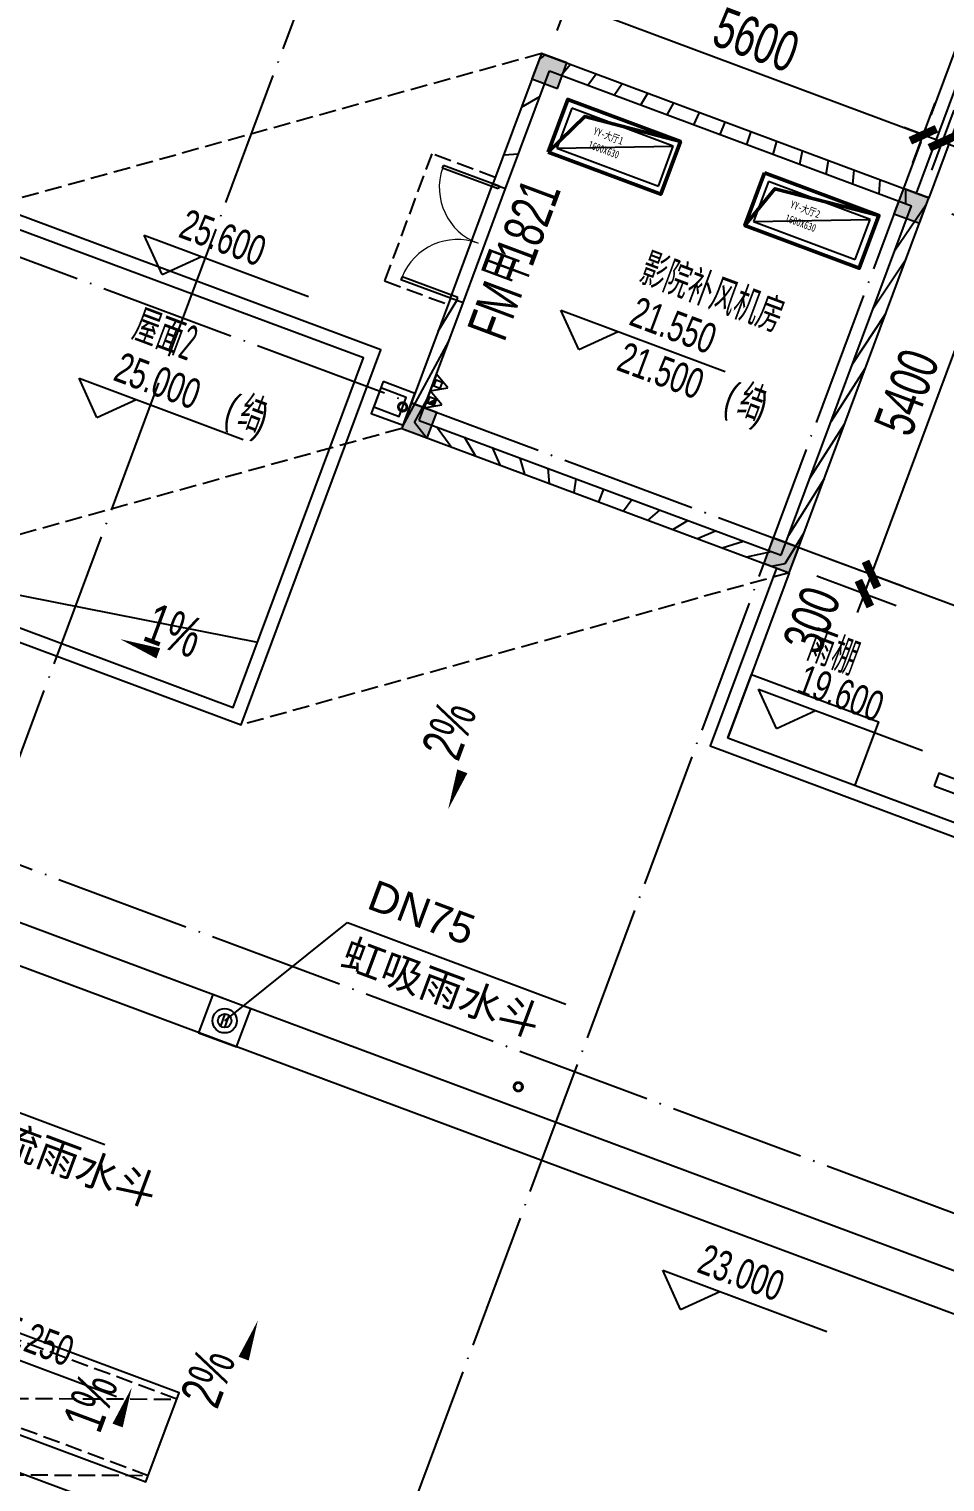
# Model space of a CAD drawing. Header units: millimetres. Extents: x 600121811 to 600690586, y 3472921280 to 3473279938.
# Drawn here: x 600292015 to 600305531, y 3473122120 to 3473143548 of the extents above; entities that cross this region are included whole.
import ezdxf
from ezdxf.enums import TextEntityAlignment as Align

# ---------------------------------------------------------------- set-up
doc = ezdxf.new("R2010")
doc.units = ezdxf.units.MM
doc.header["$LTSCALE"] = 1000
for name, pattern in [('AX-MALL-GIRD-200$0$DOTE', [2.4200000000000004, 2, -0.2, 0.02, -0.2]), ('AX-MALL-WALL-GJ$0$DASH', [0.35, 0.25, -0.1]), ('PX-MALL-PGJ-LG$0$CONTINOUS', [0])]:
    doc.linetypes.add(name, pattern=pattern)
doc.layers.get('0').update_dxf_attribs({"linetype": 'CONTINUOUS'})
for name, color, linetype in [('AX-MALL-DIM-PGJ$0$A-Anno-Dims', 3, 'CONTINUOUS'), ('AX-MALL-DIM-PGJ$0$A-Anno-Note', 241, 'CONTINUOUS'), ('AX-MALL-DIM-PGJ$0$A-Fixt', 81, 'CONTINUOUS'), ('AX-MALL-GIRD-200$0$A-Grid', 222, 'AX-MALL-GIRD-200$0$DOTE'), ('AX-MALL-GJ-200$0$A-Anno-Note', 241, 'CONTINUOUS'), ('AX-MALL-WALL-GJ$0$A-Anno-Dims', 3, 'CONTINUOUS'), ('AX-MALL-WALL-GJ$0$A-Anno-Levl', 201, 'CONTINUOUS'), ('AX-MALL-WALL-GJ$0$A-Anno-Note', 241, 'CONTINUOUS'), ('AX-MALL-WALL-GJ$0$A-Detl-Fine', 152, 'CONTINUOUS'), ('AX-MALL-WALL-GJ$0$A-Detl-Patt', 8, 'CONTINUOUS'), ('AX-MALL-WALL-GJ$0$A-Detl-Thin', 131, 'CONTINUOUS'), ('AX-MALL-WALL-GJ$0$A-Fixt', 81, 'CONTINUOUS'), ('AX-MALL-WALL-GJ$0$A-SEE', 254, 'CONTINUOUS'), ('AX-MALL-WALL-GJ$0$A-Wall', 2, 'CONTINUOUS'), ('AX-MALL-WALL-GJ$0$A-Wall-Patt', 13, 'CONTINUOUS'), ('AX-MALL-WALL-GJ$0$A-Wind', 4, 'CONTINUOUS'), ('AX-MALL-WALL-GJ$0$A-Wind-Iden', 11, 'CONTINUOUS'), ('MX-MALL-GJ-LG$0$M-VT-DUCT-FLG', 40, 'CONTINUOUS'), ('MX-MALL-GJ-LG$0$M-VT-DUCT-SED', 150, 'CONTINUOUS'), ('MX-MALL-GJ-LG$0$M-VT-TEXT', 21, 'CONTINUOUS'), ('PX-MALL-PGJ-LG$0$FastFlow-dim', 240, 'CONTINUOUS'), ('PX-MALL-PGJ-LG$0$FastFlow-Outlet', 101, 'PX-MALL-PGJ-LG$0$CONTINOUS'), ('PX-MALL-PGJ-LG$0$FastFlow-text', 7, 'CONTINUOUS'), ('PX-MALL-PGJ-LG$0$gutter', 200, 'CONTINUOUS'), ('PX-MALL-PGJ-LG$0$P-Exsh', 31, 'CONTINUOUS'), ('PX-MALL-PGJ-LG$0$P-Pipe-Risr', 7, 'CONTINUOUS'), ('PX-MALL-PGJ-LG$0$P-Pipe-Risr-Arch', 6, 'CONTINUOUS'), ('PX-MALL-PGJ-LG$0$P-Pipe-Risr-W100', 6, 'CONTINUOUS'), ('PX-MALL-PGJ-LG$0$P-Pipe-Risr-W50', 6, 'CONTINUOUS'), ('PX-MALL-PGJ-LG$0$P-Sewr-Pipe', 123, 'PX-MALL-PGJ-LG$0$CONTINOUS'), ('PX-MALL-PGJ-LG$0$P-Stom-pipe', 4, 'PX-MALL-PGJ-LG$0$CONTINOUS'), ('SX-MALL-NTKD-GJ1$0$S-HOLE-1', 5, 'CONTINUOUS'), ('SX-MALL-WALL-L-GJ~WM(IMAX)$0$S-COLU-LSZ', 30, 'CONTINUOUS'), ('SX-MALL-WALL-L-GJ~WM(IMAX)$0$S-PATT-BMCO', 7, 'CONTINUOUS')]:
    doc.layers.add(name, color=color, linetype=linetype)
doc.styles.add('AX-MALL-DIM-PGJ$0$_TCH_DIM', font='zy_en.shx', dxfattribs={"width": 0.7, "bigfont": 'zy_cn.shx'})
doc.styles.add('AX-MALL-DIM-PGJ$0$_TCH_DIM_T3', font='zy_en.shx', dxfattribs={"width": 0.7, "bigfont": 'zy_cn.shx'})
doc.styles.add('AX-MALL-WALL-GJ$0$_TCH_DIM', font='zy_en.shx', dxfattribs={"width": 0.7, "bigfont": 'zy_cn.shx'})
doc.styles.add('AX-MALL-WALL-GJ$0$_TCH_WINDOW', font='zyhz_enb.shx', dxfattribs={"width": 0.7, "height": 5, "bigfont": 'zy_cn.shx'})
doc.styles.add('AX-MALL-WALL-GJ$0$STANDARD', font='GBENOR', dxfattribs={"bigfont": 'GBCBIG'})
doc.styles.add('MX-MALL-GJ-LG$0$_THVAC_WIN', font='simhei.ttf', dxfattribs={"width": 0.7})
doc.styles.add('PX-MALL-PGJ-LG$0$jzfz', font='jzfz_eng.shx', dxfattribs={"width": 0.6, "bigfont": 'jzfz_cnb.shx'})
doc.styles.add('PX-MALL-PGJ-LG$0$SWIS721 LtBT light', font='swissl.ttf')
doc.dimstyles.new('AX-MALL-DIM-PGJ$0$_TCH_ARCH&&200', dxfattribs={"dimtxt": 595, "dimasz": 300, "dimexe": 500, "dimexo": 500, "dimgap": 152.5, "dimtad": 1, "dimdec": 0, "dimzin": 0, "dimdsep": 46, "dimtxsty": 'AX-MALL-DIM-PGJ$0$_TCH_DIM_T3', "dimblk": 'AX-MALL-DIM-PGJ$0$_ArchTick', "dimcen": 0.09, "dimclrt": 7, "dimazin": 2, "dimtfac": 1, "dimtdec": 0, "dimtix": 1, "dimtmove": 2, "dimatfit": 3, "dimfxl": 500, "dimtolj": 1, "dimtzin": 0, "dimarcsym": 0})
pattern_1 = [(45, (0, 269.267025), (-265.1651490109725, 265.1651490109725), [])]

# ---------------------------------------------------------------- blocks, each defined once
blk = doc.blocks.new('AX-MALL-GIRD-200')
at = {"layer": 'AX-MALL-GIRD-200$0$A-Grid'}
for p, q in [((600315044.6223986, 3473195022.09782), (600276315.0834494, 3473091058.370738)), ((600323759.5421638, 3473191775.534485), (600285030.0032144, 3473087811.807404)), ((600229622.1740841, 3473163378.493353), (600587518.1781827, 3473030051.730071)), ((600226689.7942976, 3473155506.95292), (600584585.7983962, 3473022180.189638)), ((600223757.4145118, 3473147635.412487), (600581653.41861, 3473014308.649205))]:
    blk.add_line(p, q, dxfattribs=at)
blk = doc.blocks.new('AX-MALL-WALL-GJ$0$fgegrhrthr')
at = {"layer": 'AX-MALL-WALL-GJ$0$A-SEE'}
blk.add_lwpolyline([(121001.400097847, 66559.11332082748), (138873.9496876001, 62527.27440500259, 0.05552551868464229), (154278.0310081244, 60811.34287977219), (160327.1663463116, 60811.34211921692, 0.4142135828909367), (183327.1692383289, 83811.34083795547), (183327.1702018976, 101111.344271183)], format="xyb", dxfattribs=at)
blk = doc.blocks.new('MX-MALL-GJ-LG')
at = {"layer": 'MX-MALL-GJ-LG$0$M-VT-DUCT-FLG'}
for p, q in [((600299803.1556808, 3473141790.493287), (600301522.4251996, 3473141822.310288)), ((600302708.0273552, 3473140708.527682), (600304427.296874, 3473140740.344684))]:
    blk.add_line(p, q, dxfattribs=at)
at = {"layer": 'MX-MALL-GJ-LG$0$M-VT-DUCT-SED'}
for p, q in [((600300023.0841647, 3473142380.858819), (600299803.1556808, 3473141790.493287)), ((600301522.4251996, 3473141822.310288), (600300023.0841647, 3473142380.858819)), ((600301302.4967157, 3473141231.944756), (600301522.4251996, 3473141822.310288)), ((600299803.1556808, 3473141790.493287), (600301302.4967157, 3473141231.944756)), ((600302927.9558392, 3473141298.893215), (600302708.0273552, 3473140708.527682)), ((600304427.296874, 3473140740.344684), (600302927.9558392, 3473141298.893215)), ((600302708.0273552, 3473140708.527682), (600304207.3683901, 3473140149.979152)), ((600304207.3683901, 3473140149.979152), (600304427.296874, 3473140740.344684))]:
    blk.add_line(p, q, dxfattribs=at)
at = {"layer": 'MX-MALL-GJ-LG$0$M-VT-TEXT', "style": 'MX-MALL-GJ-LG$0$_THVAC_WIN', "width": 0.7}
for s, p in [('YY-', (600300332.5642333, 3473141998.104984, -21000.00000002979)), ('大厅', (600300491.9878368, 3473141938.715013, -21000.00000002979)), ('1600X630', (600300255.8488586, 3473141799.086884, -21000.00000002979)), ('1', (600300704.5526415, 3473141859.528385, -21000.00000002979)), ('YY-', (600303237.4359078, 3473140916.13938, -15000)), ('大厅', (600303396.8595114, 3473140856.749409, -15000)), ('1600X630', (600303160.7205324, 3473140717.121281, -15000)), ('2', (600303609.424316, 3473140777.562781, -15000))]:
    blk.add_text(s, height=112.6582278481012, rotation=339.5681611196201, dxfattribs=at).set_placement(p)
blk = doc.blocks.new('SX-MALL-WALL-L-GJ~WM(IMAX)')
at = {"layer": 'SX-MALL-WALL-L-GJ~WM(IMAX)$0$S-PATT-BMCO'}
h = blk.add_hatch(color=256, dxfattribs=at)
h.dxf.hatch_style = 1
h.paths.add_polyline_path([(600299811.6860471, 3473142673.231471), (600299951.3231796, 3473143048.06673), (600299576.4879211, 3473143187.703863), (600299436.8507886, 3473142812.868604)])
h = blk.add_hatch(color=256, dxfattribs=at)
h.dxf.hatch_style = 1
h.paths.add_polyline_path([(600305153.0947024, 3473140683.400011), (600305292.7318349, 3473141058.23527), (600304917.8965764, 3473141197.872403), (600304778.2594439, 3473140823.037144)])
h = blk.add_hatch(color=256, dxfattribs=at)
h.dxf.hatch_style = 1
h.paths.add_polyline_path([(600297891.5510099, 3473137518.959917), (600298031.1881424, 3473137893.795176), (600297656.3528839, 3473138033.432309), (600297516.7157514, 3473137658.59705)])
h = blk.add_hatch(color=256, dxfattribs=at)
h.dxf.hatch_style = 1
h.paths.add_polyline_path([(600303233.0620395, 3473135529.423432), (600303372.699172, 3473135904.258691), (600302997.8639135, 3473136043.895824), (600302858.226781, 3473135669.060565)])
at = {"layer": 'SX-MALL-WALL-L-GJ~WM(IMAX)$0$S-COLU-LSZ', "color": 1, "lineweight": -2}
for points in [[(600299811.6860471, 3473142673.231471), (600299951.3231796, 3473143048.06673), (600299576.4879211, 3473143187.703863), (600299436.8507886, 3473142812.868604)], [(600305153.0947024, 3473140683.400011), (600305292.7318349, 3473141058.23527), (600304917.8965764, 3473141197.872403), (600304778.2594439, 3473140823.037144)], [(600297891.5510099, 3473137518.959917), (600298031.1881424, 3473137893.795176), (600297656.3528839, 3473138033.432309), (600297516.7157514, 3473137658.59705)], [(600303233.0620395, 3473135529.423432), (600303372.699172, 3473135904.258691), (600302997.8639135, 3473136043.895824), (600302858.226781, 3473135669.060565)]]:
    blk.add_lwpolyline(points, close=True, dxfattribs=at)
blk = doc.blocks.new('SX-MALL-NTKD-GJ1')
at = {"layer": 'SX-MALL-NTKD-GJ1$0$S-HOLE-1', "lineweight": 50}
for points in [[(600299674.5375737, 3473141731.693752), (600301337.7062188, 3473141112.11463), (600301627.4532689, 3473141889.897791), (600299964.2846237, 3473142509.476913)], [(600302869.0959978, 3473141427.349441), (600304555.8472946, 3473140798.985088), (600304266.1605442, 3473140021.363792), (600302579.4092474, 3473140649.728145)]]:
    blk.add_lwpolyline(points, close=True, dxfattribs=at)
for points in [[(600301627.4532688, 3473141889.897791), (600300217.1508169, 3473142258.956556), (600299674.5375737, 3473141731.693752)], [(600304555.8546623, 3473140798.982344), (600303022.9611923, 3473141192.580421), (600302579.4092472, 3473140649.728145)]]:
    blk.add_lwpolyline(points, dxfattribs=at)
blk = doc.blocks.new('AX-MALL-WALL-GJ$0$o6i4345')
at = {"layer": 'AX-MALL-WALL-GJ$0$A-Fixt'}
for points in [[(338366.377540363, -9259.412912640837), (338866.377540363, -9259.412912640837), (338866.377540363, -8759.412912640837), (338366.377540363, -8759.412912640837)], [(338466.377540363, -9259.412912640837), (338766.377540363, -9259.412912640837), (338766.377540363, -8859.412912640837), (338466.377540363, -8859.412912640837)]]:
    blk.add_lwpolyline(points, close=True, dxfattribs=at)
blk = doc.blocks.new('AX-MALL-WALL-GJ$0$$DorLib2D$00000002')
for p, q in [((-0.5, -5.684341886080802e-17), (-0.5000000000000007, 0.4875)), ((-0.4750000000000007, 0.4875), (-0.5000000000000007, 0.4875)), ((-0.475, -2.842170943040401e-17), (-0.4750000000000007, 0.4875)), ((0.475, -2.842170943040401e-17), (0.4750000000000007, 0.4875)), ((0.4750000000000007, 0.4875), (0.5000000000000007, 0.4875)), ((0.5, -5.684341886080802e-17), (0.5000000000000007, 0.4875)), ((-0.5, -5.684341886080802e-17), (-0.475, -2.842170943040401e-17)), ((0.5, -5.684341886080802e-17), (0.475, -2.842170943040401e-17))]:
    blk.add_line(p, q)
at = {"lineweight": 13}
for centre, start, end in [((-0.4875, -4.263256414560601e-17), 0, 88.53071641864632), ((0.4875, -4.263256414560601e-17), 91.4692835813537, 180)]:
    blk.add_arc(centre, 0.4875, start, end, dxfattribs=at)
blk = doc.blocks.new('AX-MALL-WALL-GJ')
at = {"layer": 'AX-MALL-WALL-GJ$0$A-Wall-Patt'}
h = blk.add_hatch(dxfattribs=at)
h.set_pattern_fill('普通砖', color=256, scale=150, style=0)
h.set_pattern_definition(pattern_1)
h.paths.add_polyline_path([(600299576.4724299, 3473143187.709633), (600298860.8321259, 3473141266.678936), (600299048.2497551, 3473141196.860369), (600299694.0714928, 3473142930.473438)])
h = blk.add_hatch(dxfattribs=at)
h.set_pattern_fill('普通砖', color=256, scale=150, style=0)
h.set_pattern_definition(pattern_1)
h.paths.add_polyline_path([(600299576.4724299, 3473143187.709633), (600299694.0714928, 3473142930.473438), (600305035.4739286, 3473140940.644294), (600305292.7101241, 3473141058.243357)])
h = blk.add_hatch(dxfattribs=at)
h.set_pattern_fill('普通砖', color=256, scale=150, style=0)
h.set_pattern_definition(pattern_1)
h.paths.add_polyline_path([(600303115.4633539, 3473135786.659487), (600303233.0624168, 3473135529.423292), (600305292.7101241, 3473141058.243357), (600305035.4739286, 3473140940.644294)])
h = blk.add_hatch(dxfattribs=at)
h.set_pattern_fill('普通砖', color=256, scale=150, style=0)
h.set_pattern_definition(pattern_1)
h.paths.add_polyline_path([(600297774.060918, 3473137776.48863), (600298419.882658, 3473139510.101705), (600298232.4650288, 3473139579.920271), (600297516.8247224, 3473137658.889567)])
h = blk.add_hatch(dxfattribs=at)
h.set_pattern_fill('普通砖', color=256, scale=150, style=0)
h.set_pattern_definition(pattern_1)
h.paths.add_polyline_path([(600297774.060918, 3473137776.48863), (600297516.8247224, 3473137658.889567), (600303233.0624168, 3473135529.423292), (600303115.4633539, 3473135786.659487)])
at = {"layer": 'AX-MALL-WALL-GJ$0$A-Anno-Levl'}
for p, q in [((600293979.7606053, 3473139929.572759), (600293715.162714, 3473140508.354199)), ((600293715.162714, 3473140508.354199), (600296139.0153713, 3473139605.397958)), ((600293979.7606053, 3473139929.572759), (600294558.5420461, 3473140194.17065)), ((600300129.0975463, 3473138821.461418), (600299864.4996555, 3473139400.242858)), ((600299864.4996555, 3473139400.242858), (600302288.3523123, 3473138497.286616)), ((600300129.0975461, 3473138821.461417), (600299864.4996552, 3473139400.242858)), ((600299864.4996552, 3473139400.242858), (600302288.3523121, 3473138497.286616)), ((600300129.0975463, 3473138821.461418), (600300707.8789871, 3473139086.059309)), ((600300129.0975461, 3473138821.461417), (600300707.8789868, 3473139086.059308)), ((600293017.4486308, 3473137818.059278), (600292752.8507397, 3473138396.840718)), ((600292752.8507397, 3473138396.840718), (600295176.703397, 3473137493.884478)), ((600293017.4486308, 3473137818.059278), (600293596.2300715, 3473138082.657169)), ((600303042.7260861, 3473133232.378305), (600302778.1281948, 3473133811.159746)), ((600302778.1281948, 3473133811.159746), (600305201.9808521, 3473132908.203505)), ((600303042.7260861, 3473133232.378305), (600303621.5075269, 3473133496.976197)), ((600301630.1185472, 3473124664.051461), (600301365.5206561, 3473125242.832901)), ((600301365.5206561, 3473125242.832901), (600303789.3733134, 3473124339.87666)), ((600301630.1185472, 3473124664.051461), (600302208.8999877, 3473124928.649352)), ((600290880.5956078, 3473124284.062884), (600293304.4482667, 3473123381.106647))]:
    blk.add_line(p, q, dxfattribs=at)
at = {"layer": 'AX-MALL-WALL-GJ$0$A-Detl-Fine'}
blk.add_lwpolyline([(600305370.0376565, 3473132385.639277), (600309586.934317, 3473130814.721535), (600309656.7528834, 3473131002.139164), (600305439.856223, 3473132573.056907)], close=True, dxfattribs=at)
at = {"layer": 'AX-MALL-WALL-GJ$0$A-Detl-Patt', "linetype": 'AX-MALL-WALL-GJ$0$DASH'}
for p, q in [((600299576.4724301, 3473143187.709633), (600291490.2308123, 3473140944.123166)), ((600297516.7157514, 3473137658.59705), (600289430.4741336, 3473135415.010582)), ((600303232.7843957, 3473135529.193753), (600295146.5427779, 3473133285.607285)), ((600289308.9984562, 3473123361.162695), (600294194.1634747, 3473123341.301401)), ((600288890.0870628, 3473122236.656932), (600293775.2520813, 3473122216.795638))]:
    blk.add_line(p, q, dxfattribs=at)
blk.add_lwpolyline([(600289933.190681, 3473123648.076246), (600293775.2520813, 3473122216.795637), (600294194.1634748, 3473123341.301401), (600290352.1020745, 3473124772.58201)], close=True, dxfattribs=at)
at = {"layer": 'AX-MALL-WALL-GJ$0$A-Detl-Thin'}
for points in [[(600308910.4043735, 3473151342.322728), (600305105.2924981, 3473141128.061923)], [(600309097.822002, 3473151272.50416), (600305292.7101272, 3473141058.243357)], [(600303232.7396336, 3473135528.556829), (600302325.4272711, 3473133092.991796), (600309166.1707429, 3473130544.614125), (600301206.8541869, 3473109179.004383), (600277920.2137367, 3473117853.961246), (600279526.0407624, 3473122164.56672), (600269920.8872583, 3473125742.768243), (600271421.9864347, 3473129772.247275)], [(600303045.3548069, 3473135598.463449), (600302068.1848575, 3473132975.395051), (600308908.9345511, 3473130427.015061), (600301089.2551224, 3473109436.240575), (600278177.4499326, 3473117971.560309), (600279783.2769582, 3473122282.165782), (600270178.123454, 3473125860.367306), (600271609.404064, 3473129702.428709)], [(600302325.4272829, 3473133092.99179), (600302674.5201137, 3473134030.079936), (600304548.6964082, 3473133331.894276), (600304199.6035771, 3473132394.806128)]]:
    blk.add_lwpolyline(points, dxfattribs=at)
at = {"layer": 'AX-MALL-WALL-GJ$0$A-Detl-Thin', "linetype": 'AX-MALL-WALL-GJ$0$DASH'}
blk.add_lwpolyline([(600298895.7414087, 3473141360.38775), (600297958.6532634, 3473141709.480587), (600297260.4675897, 3473139835.304298), (600298197.5557345, 3473139486.211461)], dxfattribs=at)
at = {"layer": 'AX-MALL-WALL-GJ$0$A-Detl-Thin'}
for points in [[(600289431.000828, 3473135415.156717), (600295147.0694724, 3473133285.75342), (600297206.7804971, 3473138814.743452), (600291490.7118527, 3473140944.146749)], [(600289688.2370237, 3473135532.75578), (600295029.4704094, 3473133542.989615), (600296949.5443014, 3473138697.144389), (600291608.3109157, 3473140686.910553)], [(600289898.2813978, 3473123554.367432), (600293740.342798, 3473122123.086823), (600294229.0727578, 3473123435.010216), (600290387.0113578, 3473124866.290825)]]:
    blk.add_lwpolyline(points, close=True, dxfattribs=at)
at = {"layer": 'AX-MALL-WALL-GJ$0$A-Wall'}
for p, q in [((600299576.4724299, 3473143187.709633), (600298860.8321259, 3473141266.678936)), ((600299576.4724299, 3473143187.709633), (600305292.7101241, 3473141058.243357)), ((600299048.2497551, 3473141196.860369), (600299694.0714928, 3473142930.473438)), ((600299694.0714928, 3473142930.473438), (600305035.4739286, 3473140940.644294)), ((600298860.8321259, 3473141266.678936), (600299048.2497551, 3473141196.860369)), ((600303233.0624168, 3473135529.423292), (600305292.7101241, 3473141058.243357)), ((600303115.4633539, 3473135786.659487), (600305035.4739286, 3473140940.644294)), ((600298232.4650288, 3473139579.920271), (600297516.8247224, 3473137658.889567)), ((600297774.060918, 3473137776.48863), (600298419.882658, 3473139510.101705)), ((600298419.882658, 3473139510.101705), (600298232.4650288, 3473139579.920271)), ((600297774.060918, 3473137776.48863), (600303115.4633539, 3473135786.659487)), ((600297516.8247224, 3473137658.889567), (600303233.0624168, 3473135529.423292))]:
    blk.add_line(p, q, dxfattribs=at)
at = {"layer": 'AX-MALL-WALL-GJ$0$A-Wind'}
for p, q in [((600298232.4650288, 3473139579.920271), (600298860.8321259, 3473141266.678936)), ((600298419.882658, 3473139510.101705), (600299048.2497551, 3473141196.860369))]:
    blk.add_line(p, q, dxfattribs=at)
at = {"layer": 'AX-MALL-WALL-GJ$0$A-Anno-Dims'}
blk.add_blockref('MX-MALL-GJ-LG', (0, 0), dxfattribs=at)
at = {"layer": 'AX-MALL-WALL-GJ$0$A-Detl-Patt', "rotation": 249.5681577907669}
blk.add_blockref('AX-MALL-WALL-GJ$0$o6i4345', (600424038.4639734, 3473452195.553697), dxfattribs=at)
at = {"layer": 'AX-MALL-WALL-GJ$0$A-Detl-Thin', "color": 0, "rotation": 339.5681613098035}
blk.add_blockref('AX-MALL-WALL-GJ$0$fgegrhrthr', (600121810.7232081, 3473109514.681513), dxfattribs=at)
at = {"layer": 'AX-MALL-WALL-GJ$0$A-SEE'}
blk.add_blockref('AX-MALL-GIRD-200', (0, 0), dxfattribs=at)
at = {"layer": 'AX-MALL-WALL-GJ$0$A-Wind', "xscale": 1800, "yscale": 1800, "zscale": 200, "rotation": 69.5681613044858}
blk.add_blockref('AX-MALL-WALL-GJ$0$$DorLib2D$00000002', (600298640.357392, 3473140388.39032), dxfattribs=at)
at = {"layer": 'AX-MALL-WALL-GJ$0$A-Wind-Iden'}
for name in ['SX-MALL-WALL-L-GJ~WM(IMAX)', 'SX-MALL-NTKD-GJ1']:
    blk.add_blockref(name, (0, 0), dxfattribs=at)
at = {"layer": 'AX-MALL-WALL-GJ$0$A-Anno-Note'}
for s, height, rotation, style, width, p in [('25.600', 446.25, 339.5681612504137, 'AX-MALL-WALL-GJ$0$_TCH_DIM', 0.7, (600294200.9040804, 3473140487.631677)), ('21.550', 446.25, 339.5681612208633, 'AX-MALL-WALL-GJ$0$_TCH_DIM', 0.7, (600300849.2970467, 3473139193.607323)), ('2', 525, 339.568161309756, 'AX-MALL-WALL-GJ$0$STANDARD', 0.6, (600294191.6242883, 3473138715.195166)), ('21.500', 446.25, 339.5681612208633, 'AX-MALL-WALL-GJ$0$_TCH_DIM', 0.7, (600300663.8135673, 3473138526.402078)), ('25.000', 446.25, 339.5681612504137, 'AX-MALL-WALL-GJ$0$_TCH_DIM', 0.7, (600293238.5921061, 3473138376.118197)), ('(', 446.25, 339.5681612504137, 'AX-MALL-WALL-GJ$0$_TCH_DIM', 0.7, (600294870.9996572, 3473137767.998483)), ('结', 506.3829787234042, 339.5681612504137, 'AX-MALL-WALL-GJ$0$_TCH_DIM', 0.7, (600295066.1482637, 3473137695.299901)), ('(', 446.25, 339.5681612208633, 'AX-MALL-WALL-GJ$0$_TCH_DIM', 0.7, (600302240.4643734, 3473137939.053386)), ('结', 506.3829787234042, 339.5681612208633, 'AX-MALL-WALL-GJ$0$_TCH_DIM', 0.7, (600302435.6129798, 3473137866.354803)), (')', 446.25, 339.5681612208633, 'AX-MALL-WALL-GJ$0$_TCH_DIM', 0.7, (600302677.4116286, 3473137776.277711)), (')', 446.25, 339.5681612504137, 'AX-MALL-WALL-GJ$0$_TCH_DIM', 0.7, (600295307.9469125, 3473137605.222808)), ('19.600', 446.25, 339.5681612504137, 'AX-MALL-WALL-GJ$0$_TCH_DIM', 0.7, (600303319.6263058, 3473133769.666201)), ('23.000', 446.25, 339.5681612504137, 'AX-MALL-WALL-GJ$0$_TCH_DIM', 0.7, (600301851.2620225, 3473125222.11038)), ('25.250', 446.25, 339.5681613501333, 'AX-MALL-WALL-GJ$0$_TCH_DIM', 0.7, (600291366.3369741, 3473124263.340364))]:
    blk.add_text(s, height=height, rotation=rotation, dxfattribs=dict(at, style=style, width=width)).set_placement(p)
at = {"layer": 'AX-MALL-WALL-GJ$0$A-Anno-Note', "style": 'AX-MALL-WALL-GJ$0$STANDARD'}
for s, p in [('影院补风机房', (600300985.7896347, 3473139805.68523)), ('屋面', (600293500.7710056, 3473138972.558285)), ('雨棚', (600303453.9249082, 3473134247.453534, 3000))]:
    blk.add_text(s, height=506.3829787234042, rotation=339.568161309756, dxfattribs=at).set_placement(p)
at = {"layer": 'AX-MALL-WALL-GJ$0$A-Wind-Iden', "style": 'AX-MALL-WALL-GJ$0$_TCH_WINDOW', "width": 0.7}
for s, height, p in [('1821', 595, (600299437.6469393, 3473140019.023636)), ('甲', 675.177304964539, (600299317.5441455, 3473139696.625439)), ('FM', 595, (600299026.7498055, 3473138916.031017))]:
    blk.add_text(s, height=height, rotation=69.56816048186496, dxfattribs=at).set_placement(p)
blk = doc.blocks.new('PX-MALL-PGJ-LG$0$P-Risr')
at = {"layer": 'PX-MALL-PGJ-LG$0$P-Pipe-Risr-W50'}
h = blk.add_hatch(color=0, dxfattribs=at)
edge = h.paths.add_edge_path()
edge.add_ellipse((0, 0), major_axis=(47.05795628796547, 47.05795628796547), ratio=0.9999999999999695, start_angle=225.0000000000009, end_angle=405.0000000000009, ccw=False)
edge.add_ellipse((0, 0), major_axis=(47.05795628796764, 47.05795628796764), ratio=0.9999999999998785, start_angle=133.9675974886221, end_angle=225.0000000000035, ccw=False)
edge.add_line((-66.53919663240958, 1.199087783927098), (-54.4367953546693, 1.199087783927098))
edge.add_ellipse((0, 0), major_axis=(-38.50196423560672, 38.50196423560672), ratio=0.9999999999999859, start_angle=43.73814098242129, end_angle=134.9999999999996)
edge.add_ellipse((0, 0), major_axis=(38.50196423561096, 38.50196423561096), ratio=0.9999999999998216, start_angle=225.0000000000051, end_angle=405.0000000000051)
edge.add_ellipse((0, 0), major_axis=(38.50196423560679, 38.50196423560679), ratio=0.9999999999999831, start_angle=45.00000000000048, end_angle=133.7381409824204)
edge.add_line((-54.43679535467527, 1.199087783927098), (-66.53919663241555, 1.199087783927098))
edge.add_ellipse((0, 0), major_axis=(-47.05795628796762, 47.05795628796762), ratio=0.9999999999998742, start_angle=-45.00000000000358, end_angle=43.967597488629224, ccw=False)
at = {"layer": 'PX-MALL-PGJ-LG$0$P-Pipe-Risr-Arch', "ltscale": 0.7}
blk.add_circle((0, 0), 59.29000000000001, dxfattribs=at)
at = {"layer": 'PX-MALL-PGJ-LG$0$P-Pipe-Risr-W100', "color": 0, "const_width": 15}
blk.add_lwpolyline([(-75, 0, 1), (75, 0, 1)], format="xyb", close=True, dxfattribs=at)
at = {"layer": 'PX-MALL-PGJ-LG$0$P-Pipe-Risr-W50'}
blk.add_circle((0, 0), 54.45000000000001, dxfattribs=at)
at = {"layer": 'PX-MALL-PGJ-LG$0$P-Pipe-Risr', "style": 'PX-MALL-PGJ-LG$0$jzfz', "width": 0.6, "flags": 1}
for tag, p in [('SYS-MARK', (0.3310501334344735, -45.65933377496549)), ('RANGE', (0.3337570973526454, -45.67887874227017))]:
    blk.add_attdef(tag, text='', height=0.015625, dxfattribs=at).set_placement(p, align=Align.MIDDLE)
blk = doc.blocks.new('PX-MALL-PGJ-LG$0$MHQ')
at = {"layer": 'PX-MALL-PGJ-LG$0$P-Exsh', "ltscale": 0.7}
h = blk.add_hatch(dxfattribs=at)
h.set_pattern_fill('ANSI31', color=256, scale=25, style=0)
h.set_pattern_definition([(45, (-160019.2306599375, -42228.3236173685), (-28.0633003783411, 28.0633003783411), [])])
h.paths.add_polyline_path([(-75.0000000015425, 185.1731819980414), (75, 185.1731819980414), (75, 35.17318199802685), (-75.0000000015425, 35.17318199802685)])
for points in [[(0, 346.4101615137042), (-200, -1.455191522836685e-11), (200, -1.455191522836685e-11)], [(0, 346.4101615137042), (-200, -1.455191522836685e-11), (200, -1.455191522836685e-11)], [(0, 346.4101615137042), (-200, -1.455191522836685e-11), (200, -1.455191522836685e-11)], [(-75.0000000015425, 185.1731819980414), (75, 185.1731819980414), (75, 35.17318199802685), (-75.0000000015425, 35.17318199802685)]]:
    blk.add_lwpolyline(points, close=True, dxfattribs=at)
blk = doc.blocks.new('PX-MALL-PGJ-LG$0$20200929200250')
at = {"layer": 'PX-MALL-PGJ-LG$0$P-Exsh', "ltscale": 0.7, "xscale": 0.6600000001490116, "yscale": 0.6600000001490116, "zscale": 0.6600000001490116}
for p in [(-132.0000000298023, 1.091393642127514e-11), (132.0000000298023, 1.091393642127514e-11)]:
    blk.add_blockref('PX-MALL-PGJ-LG$0$MHQ', p, dxfattribs=at)
blk = doc.blocks.new('PX-MALL-PGJ-LG$0$A$C6BA0074B')
at = {"color": 6}
blk.add_lwpolyline([(-300, -300), (300.0000002384186, -300.0000004768372), (300.0000001192093, 299.9999990463257), (-300.0000001192093, 299.9999995231628)], close=True, dxfattribs=at)
at = {"layer": 'PX-MALL-PGJ-LG$0$FastFlow-Outlet'}
for p, q in [((-32.18884110450745, 94.6777606010437), (-32.18884110450745, -94.67776203155518)), ((32.18884122371674, 94.6777606010437), (32.18884110450745, -94.67776155471802))]:
    blk.add_line(p, q, dxfattribs=at)
for radius in [180, 99.99999999999999]:
    blk.add_circle((0, -4.76837158203125e-07), radius, dxfattribs=at)
blk = doc.blocks.new('PX-MALL-PGJ-LG')
at = {"layer": 'PX-MALL-PGJ-LG$0$FastFlow-dim'}
for p, q in [((600294902.339067, 3473128921.92942), (600296712.2294594, 3473130370.284597)), ((600296712.2294594, 3473130370.284597), (600299937.0292375, 3473129168.952052)), ((600289907.4727298, 3473128298.243231), (600293132.272509, 3473127096.910686))]:
    blk.add_line(p, q, dxfattribs=at)
at = {"layer": 'PX-MALL-PGJ-LG$0$gutter'}
for p, q in [((600306814.3775624, 3473124804.486185), (600285683.0398525, 3473132676.52954)), ((600306604.9218636, 3473124242.233296), (600285473.5841532, 3473132114.276653))]:
    blk.add_line(p, q, dxfattribs=at)
at = {"layer": 'PX-MALL-PGJ-LG$0$FastFlow-Outlet', "rotation": 339.5681613100559}
blk.add_blockref('PX-MALL-PGJ-LG$0$A$C6BA0074B', (600294902.339067, 3473128921.92942), dxfattribs=at)
at = {"layer": 'PX-MALL-PGJ-LG$0$P-Exsh', "rotation": 249.5681607367911}
blk.add_blockref('PX-MALL-PGJ-LG$0$20200929200250', (600297935.9310231, 3473138211.005012), dxfattribs=at)
at = {"layer": 'PX-MALL-PGJ-LG$0$P-Sewr-Pipe', "ltscale": 0.7, "xscale": -0.9999999999999991, "rotation": 69.5681611982276}
blk.add_blockref('PX-MALL-PGJ-LG$0$P-Risr', (600299234.9825994, 3473127948.173844), dxfattribs=at)
at = {"layer": 'PX-MALL-PGJ-LG$0$P-Stom-pipe', "ltscale": 0.7, "rotation": 69.56816100087377}
blk.add_blockref('PX-MALL-PGJ-LG$0$P-Risr', (600297527.8437579, 3473137974.925295), dxfattribs=at)
at = {"layer": 'PX-MALL-PGJ-LG$0$FastFlow-text', "linetype": 'ByBlock', "style": 'PX-MALL-PGJ-LG$0$SWIS721 LtBT light'}
for s, height, p in [('DN75', 450, (600296978.4786707, 3473130587.498483)), ('虹吸雨水斗', 449.9999999999989, (600296587.053212, 3473129735.77177)), ('虹吸溢流雨水斗', 449.9999999999989, (600289782.2964826, 3473127663.730403))]:
    blk.add_text(s, height=height, rotation=339.5681541031036, dxfattribs=at).set_placement(p)
blk = doc.blocks.new('AX-MALL-DIM-PGJ$0$_ArchTick')
at = {"color": 0, "linetype": 'ByBlock', "const_width": 0.4}
blk.add_lwpolyline([(-0.5, -0.5), (0.5, 0.5)], dxfattribs=at)
blk = doc.blocks.new('*D338')
at = {"layer": 'AX-MALL-DIM-PGJ$0$A-Anno-Dims', "color": 0, "lineweight": -2, "transparency": 16777216}
for p, q in [((600299809.8183773, 3473143527.635609), (600300139.4589057, 3473144412.506919)), ((600299964.9124894, 3473143943.962846), (600305212.6123303, 3473141989.040669)), ((600305057.5182182, 3473141572.713432), (600305387.1587466, 3473142457.584742))]:
    blk.add_line(p, q, dxfattribs=at)
at = {"layer": 'AX-MALL-DIM-PGJ$0$A-Anno-Dims', "color": 0, "lineweight": -2, "transparency": 16777216, "xscale": 300, "yscale": 300, "zscale": 300}
for p, rotation in [((600299964.9124894, 3473143943.962846), 159.5681612790906), ((600305212.6123303, 3473141989.040669), 339.5681612790906)]:
    blk.add_blockref('AX-MALL-DIM-PGJ$0$_ArchTick', p, dxfattribs=dict(at, rotation=rotation))
at = {"layer": 'AX-MALL-DIM-PGJ$0$A-Anno-Dims', "color": 7, "transparency": 16777216, "insert": (600302745.8541843, 3473143388.191423), "char_height": 595, "attachment_point": 5, "rotation": 339.5681612790906, "style": 'AX-MALL-DIM-PGJ$0$_TCH_DIM_T3'}
blk.add_mtext('\\A1;5600', dxfattribs=at)
blk = doc.blocks.new('*D339')
at = {"layer": 'AX-MALL-DIM-PGJ$0$A-Anno-Dims', "color": 0, "lineweight": -2, "transparency": 16777216}
for p, q in [((600305057.5182183, 3473141572.713431), (600305387.1587467, 3473142457.584742)), ((600305338.6384425, 3473141467.987899), (600305668.2789707, 3473142352.85921)), ((600305212.6123307, 3473141989.040668), (600304931.4858867, 3473142093.768518)), ((600305212.6123307, 3473141989.040668), (600305493.7325547, 3473141884.315136)), ((600305493.7325547, 3473141884.315136), (600305774.8589988, 3473141779.587286))]:
    blk.add_line(p, q, dxfattribs=at)
at = {"layer": 'AX-MALL-DIM-PGJ$0$A-Anno-Dims', "color": 0, "lineweight": -2, "transparency": 16777216, "xscale": 300, "yscale": 300, "zscale": 300}
for p, rotation in [((600305212.6123307, 3473141989.040668), 339.5681612943752), ((600305493.7325547, 3473141884.315136), 159.5681612943752)]:
    blk.add_blockref('AX-MALL-DIM-PGJ$0$_ArchTick', p, dxfattribs=dict(at, rotation=rotation))
at = {"layer": 'AX-MALL-DIM-PGJ$0$A-Anno-Dims', "color": 7, "transparency": 16777216, "insert": (600306295.2168428, 3473142215.348647), "char_height": 595, "attachment_point": 5, "rotation": 339.5681612943752, "style": 'AX-MALL-DIM-PGJ$0$_TCH_DIM_T3'}
blk.add_mtext('\\A1;300', dxfattribs=at)
blk = doc.blocks.new('*D340')
at = {"layer": 'AX-MALL-DIM-PGJ$0$A-Anno-Dims', "color": 0, "lineweight": -2, "transparency": 16777216}
for p, q in [((600303747.534809, 3473135764.62142), (600304915.1542354, 3473135329.648922)), ((600304446.6101619, 3473135504.195338), (600304551.3380114, 3473135785.321782)), ((600303642.8069586, 3473135483.494974), (600304810.4263849, 3473135048.522476)), ((600304341.8823115, 3473135223.068892), (600304446.6101619, 3473135504.195338)), ((600304341.8823115, 3473135223.068892), (600304237.1544617, 3473134941.942447))]:
    blk.add_line(p, q, dxfattribs=at)
at = {"layer": 'AX-MALL-DIM-PGJ$0$A-Anno-Dims', "color": 0, "lineweight": -2, "transparency": 16777216, "xscale": 300, "yscale": 300, "zscale": 300}
for p, rotation in [((600304446.6101619, 3473135504.195338), 249.5681613004912), ((600304341.8823115, 3473135223.068892), 69.56816130049124)]:
    blk.add_blockref('AX-MALL-DIM-PGJ$0$_ArchTick', p, dxfattribs=dict(at, rotation=rotation))
at = {"layer": 'AX-MALL-DIM-PGJ$0$A-Anno-Dims', "color": 7, "transparency": 16777216, "insert": (600303567.1518105, 3473134833.514145), "char_height": 595, "attachment_point": 5, "rotation": 69.56816130049118, "style": 'AX-MALL-DIM-PGJ$0$_TCH_DIM_T3'}
blk.add_mtext('\\A1;300', dxfattribs=at)
blk = doc.blocks.new('*D341')
at = {"layer": 'AX-MALL-DIM-PGJ$0$A-Anno-Dims', "color": 0, "lineweight": -2, "transparency": 16777216}
for p, q in [((600305632.6360993, 3473140824.897409), (600306800.2555258, 3473140389.924911)), ((600304446.6101621, 3473135504.195338), (600306331.7114524, 3473140564.471327)), ((600303747.5348089, 3473135764.62142), (600304915.1542356, 3473135329.648922))]:
    blk.add_line(p, q, dxfattribs=at)
at = {"layer": 'AX-MALL-DIM-PGJ$0$A-Anno-Dims', "color": 0, "lineweight": -2, "transparency": 16777216, "xscale": 300, "yscale": 300, "zscale": 300}
for p, rotation in [((600306331.7114524, 3473140564.471327), 69.56816130531207), ((600304446.6101621, 3473135504.195338), 249.5681613053121)]:
    blk.add_blockref('AX-MALL-DIM-PGJ$0$_ArchTick', p, dxfattribs=dict(at, rotation=rotation))
at = {"layer": 'AX-MALL-DIM-PGJ$0$A-Anno-Dims', "color": 7, "transparency": 16777216, "insert": (600304967.4711406, 3473138191.425107), "char_height": 595, "attachment_point": 5, "rotation": 69.56816130531207, "style": 'AX-MALL-DIM-PGJ$0$_TCH_DIM_T3'}
blk.add_mtext('\\A1;5400', dxfattribs=at)
blk = doc.blocks.new('AX-MALL-DIM-PGJ')
at = {"layer": 'AX-MALL-DIM-PGJ$0$A-Anno-Dims'}
for points in [[(600294537.5233743, 3473134111.560222, 0, 0, 0), (600293360.2480606, 3473134550.12982, 0, 160, 0), (600293922.5009488, 3473134340.674121, 0, 0, 0)], [(600298949.9670061, 3473134053.723008, 0, 0, 0), (600298199.416633, 3473132038.981384, 0, 160, 0), (600298408.8723319, 3473132601.234272, 0, 0, 0)], [(600294640.7909071, 3473122486.376225, 0, 0, 0), (600295391.3412814, 3473124501.117848, 0, 160, 0), (600295181.8855822, 3473123938.86496, 0, 0, 0)], [(600293192.8255347, 3473122605.813423, 0, 0, 0), (600293531.4500543, 3473123514.800932, 0, 160, 0), (600293321.9943552, 3473122952.548044, 0, 0, 0)]]:
    blk.add_lwpolyline(points, format="xyseb", dxfattribs=at)
at = {"layer": 'AX-MALL-DIM-PGJ$0$A-Fixt'}
blk.add_line((600289720.2819234, 3473135627.531661), (600295384.7763387, 3473134505.511986), dxfattribs=at)
at = {"layer": 'AX-MALL-DIM-PGJ$0$A-Anno-Note', "style": 'AX-MALL-DIM-PGJ$0$_TCH_DIM', "width": 0.7}
for s, rotation, p in [('1%', 339.5681613314981, (600293667.8750229, 3473134542.350011)), ('2%', 69.56816132044942, (600298349.3394809, 3473132728.170339)), ('2%', 69.5681612862437, (600294790.7137551, 3473123175.565179)), ('1%', 69.56816130275587, (600293056.8302813, 3473122814.240675))]:
    blk.add_text(s, height=595, rotation=rotation, dxfattribs=at).set_placement(p)
at = {"layer": 'AX-MALL-DIM-PGJ$0$A-Anno-Dims'}
for p1, p2, distance, picture, middle in [((600299635.2719611, 3473143059.091536), (600304882.971802, 3473141104.169358), 944.2775626239571, '*D338', (600302745.8541843, 3473143388.191423)), ((600303278.9907357, 3473135939.167836), (600305164.092026, 3473140999.443826), -1246.0081059305014, '*D341', (600304967.4711406, 3473138191.425107))]:
    dim = blk.add_aligned_dim(p1=p1, p2=p2, distance=distance, dimstyle='AX-MALL-DIM-PGJ$0$_TCH_ARCH&&200', dxfattribs=at)
    dim.commit()
    dim.dimension.update_dxf_attribs({"geometry": picture, "text_midpoint": middle})
for base, p1, p2, angle, picture, middle in [((600305493.7325547, 3473141884.315136), (600304882.9718022, 3473141104.169358), (600305164.0920265, 3473140999.443825), 339.56816120903346, '*D339', (600306295.2168428, 3473142215.348647)), ((600304446.6101619, 3473135504.195338), (600303174.2628851, 3473135658.041389), (600303278.9907357, 3473135939.167836), 69.56816133228278, '*D340', (600303567.1518105, 3473134833.514145))]:
    dim = blk.add_linear_dim(base=base, p1=p1, p2=p2, angle=angle, dimstyle='AX-MALL-DIM-PGJ$0$_TCH_ARCH&&200', dxfattribs=at)
    dim.commit()
    dim.dimension.update_dxf_attribs({"geometry": picture, "text_midpoint": middle, "dimtype": 129})

msp = doc.modelspace()

# ---------------------------------------------------------------- block references
at = {"layer": 'AX-MALL-GJ-200$0$A-Anno-Note'}
for name in ['AX-MALL-WALL-GJ', 'PX-MALL-PGJ-LG', 'AX-MALL-DIM-PGJ']:
    msp.add_blockref(name, (0, 0), dxfattribs=at)

doc.saveas('drawing.dxf')
